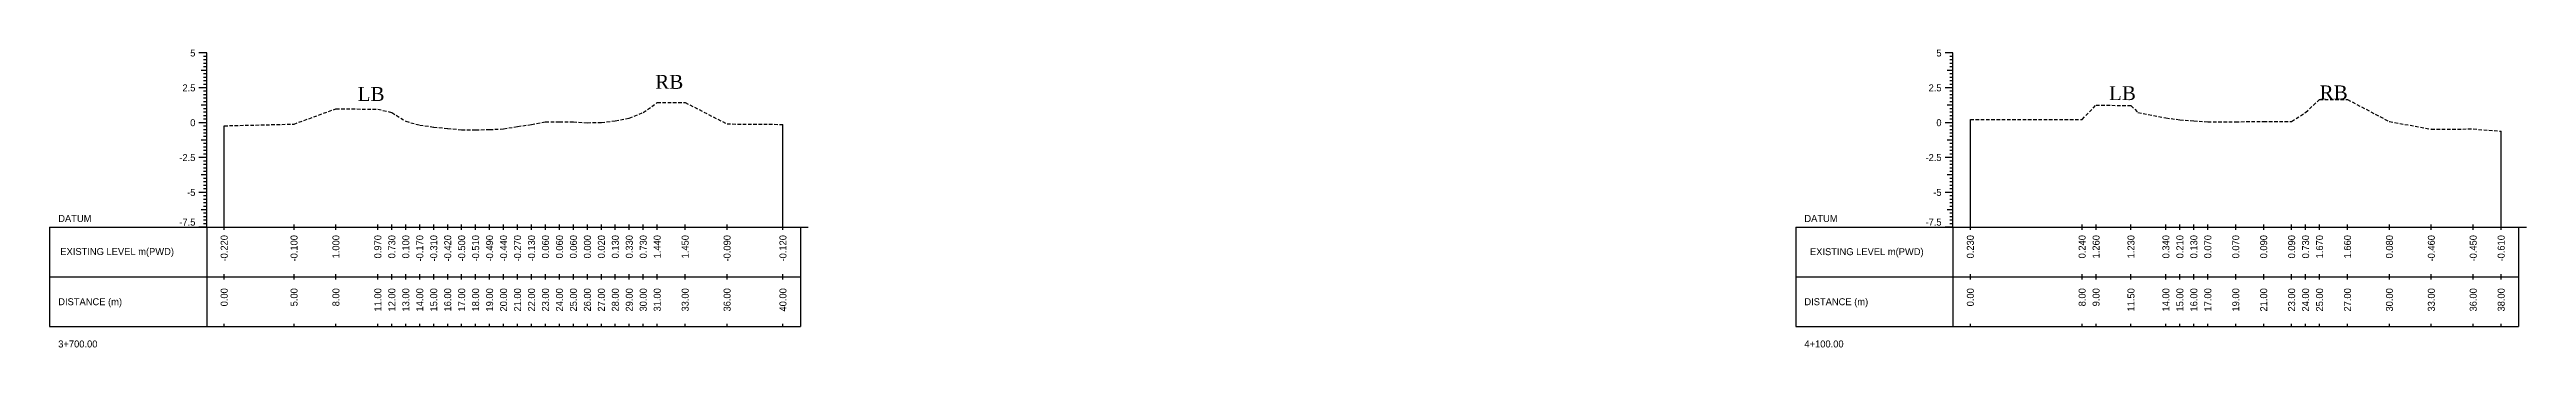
# Model space of a CAD drawing. Header units: inches. Extents: x 4752 to 6808, y -1487 to -426.
# Drawn here: x 6630.8 to 6808.1, y -1236.8 to -1215.4 of the extents above; entities that cross this region are included whole.
import ezdxf
from ezdxf.enums import TextEntityAlignment as Align

# ---------------------------------------------------------------- set-up
doc = ezdxf.new("R2010")
doc.units = ezdxf.units.IN
doc.header["$MEASUREMENT"] = 0
doc.linetypes.add('HIDDEN', pattern=[0.375, 0.25, -0.125])
doc.layers.add('CS_Drawing', color=7, linetype='Continuous')
doc.layers.add('GL', color=3, linetype='HIDDEN')
doc.styles.add('romans', font='romans.shx')

msp = doc.modelspace()

# ---------------------------------------------------------------- linework, layer by layer
at = {"layer": 'CS_Drawing'}
for p, q in [((6642.02, -1215.67), (6641.46, -1215.67)), ((6642.02, -1215.67), (6641.62, -1215.67)), ((6642.02, -1215.67), (6641.79, -1215.67)), ((6642.02, -1215.92), (6641.79, -1215.92)), ((6642.02, -1216.17), (6641.79, -1216.17)), ((6642.02, -1228.17), (6642.02, -1215.67)), ((6767.02, -1215.67), (6766.46, -1215.67)), ((6767.02, -1215.67), (6766.62, -1215.67)), ((6767.02, -1215.67), (6766.79, -1215.67)), ((6767.02, -1215.92), (6766.79, -1215.92)), ((6767.02, -1216.17), (6766.79, -1216.17)), ((6767.02, -1228.17), (6767.02, -1215.67)), ((6642.02, -1216.92), (6641.62, -1216.92)), ((6642.02, -1216.42), (6641.79, -1216.42)), ((6642.02, -1216.67), (6641.79, -1216.67)), ((6642.02, -1216.92), (6641.79, -1216.92)), ((6642.02, -1217.17), (6641.79, -1217.17)), ((6642.02, -1217.42), (6641.79, -1217.42)), ((6642.02, -1217.67), (6641.79, -1217.67)), ((6642.02, -1217.92), (6641.79, -1217.92)), ((6767.02, -1216.92), (6766.62, -1216.92)), ((6767.02, -1216.42), (6766.79, -1216.42)), ((6767.02, -1216.67), (6766.79, -1216.67)), ((6767.02, -1216.92), (6766.79, -1216.92)), ((6767.02, -1217.17), (6766.79, -1217.17)), ((6767.02, -1217.42), (6766.79, -1217.42)), ((6767.02, -1217.67), (6766.79, -1217.67)), ((6767.02, -1217.92), (6766.79, -1217.92)), ((6642.02, -1218.17), (6641.46, -1218.17)), ((6642.02, -1218.17), (6641.62, -1218.17)), ((6642.02, -1219.42), (6641.62, -1219.42)), ((6642.02, -1218.17), (6641.79, -1218.17)), ((6642.02, -1218.42), (6641.79, -1218.42)), ((6642.02, -1218.67), (6641.79, -1218.67)), ((6642.02, -1218.92), (6641.79, -1218.92)), ((6642.02, -1219.17), (6641.79, -1219.17)), ((6642.02, -1219.42), (6641.79, -1219.42)), ((6642.02, -1219.67), (6641.79, -1219.67)), ((6767.02, -1218.17), (6766.46, -1218.17)), ((6767.02, -1218.17), (6766.62, -1218.17)), ((6767.02, -1219.42), (6766.62, -1219.42)), ((6767.02, -1218.17), (6766.79, -1218.17)), ((6767.02, -1218.42), (6766.79, -1218.42)), ((6767.02, -1218.67), (6766.79, -1218.67)), ((6767.02, -1218.92), (6766.79, -1218.92)), ((6767.02, -1219.17), (6766.79, -1219.17)), ((6767.02, -1219.42), (6766.79, -1219.42)), ((6767.02, -1219.67), (6766.79, -1219.67)), ((6642.02, -1220.67), (6641.46, -1220.67)), ((6642.02, -1220.67), (6641.62, -1220.67)), ((6642.02, -1219.92), (6641.79, -1219.92)), ((6642.02, -1220.17), (6641.79, -1220.17)), ((6642.02, -1220.42), (6641.79, -1220.42)), ((6642.02, -1220.67), (6641.79, -1220.67)), ((6642.02, -1220.92), (6641.79, -1220.92)), ((6642.02, -1221.17), (6641.79, -1221.17)), ((6642.02, -1221.42), (6641.79, -1221.42)), ((6642.02, -1221.67), (6641.79, -1221.67)), ((6643.27, -1228.17), (6643.27, -1220.89)), ((6683.27, -1228.17), (6683.27, -1220.79)), ((6767.02, -1220.67), (6766.46, -1220.67)), ((6767.02, -1220.67), (6766.62, -1220.67)), ((6767.02, -1219.92), (6766.79, -1219.92)), ((6767.02, -1220.17), (6766.79, -1220.17)), ((6767.02, -1220.42), (6766.79, -1220.42)), ((6767.02, -1220.67), (6766.79, -1220.67)), ((6767.02, -1220.92), (6766.79, -1220.92)), ((6767.02, -1221.17), (6766.79, -1221.17)), ((6767.02, -1221.42), (6766.79, -1221.42)), ((6767.02, -1221.67), (6766.79, -1221.67)), ((6768.27, -1228.17), (6768.27, -1220.44)), ((6806.27, -1228.17), (6806.27, -1221.28)), ((6642.02, -1223.17), (6641.46, -1223.17)), ((6642.02, -1221.92), (6641.62, -1221.92)), ((6642.02, -1223.17), (6641.62, -1223.17)), ((6642.02, -1221.92), (6641.79, -1221.92)), ((6642.02, -1222.17), (6641.79, -1222.17)), ((6642.02, -1222.42), (6641.79, -1222.42)), ((6642.02, -1222.67), (6641.79, -1222.67)), ((6642.02, -1222.92), (6641.79, -1222.92)), ((6642.02, -1223.17), (6641.79, -1223.17)), ((6642.02, -1223.42), (6641.79, -1223.42)), ((6767.02, -1223.17), (6766.46, -1223.17)), ((6767.02, -1221.92), (6766.62, -1221.92)), ((6767.02, -1223.17), (6766.62, -1223.17)), ((6767.02, -1221.92), (6766.79, -1221.92)), ((6767.02, -1222.17), (6766.79, -1222.17)), ((6767.02, -1222.42), (6766.79, -1222.42)), ((6767.02, -1222.67), (6766.79, -1222.67)), ((6767.02, -1222.92), (6766.79, -1222.92)), ((6767.02, -1223.17), (6766.79, -1223.17)), ((6767.02, -1223.42), (6766.79, -1223.42)), ((6642.02, -1224.42), (6641.62, -1224.42)), ((6642.02, -1223.67), (6641.79, -1223.67)), ((6642.02, -1223.92), (6641.79, -1223.92)), ((6642.02, -1224.17), (6641.79, -1224.17)), ((6642.02, -1224.42), (6641.79, -1224.42)), ((6642.02, -1224.67), (6641.79, -1224.67)), ((6642.02, -1224.92), (6641.79, -1224.92)), ((6642.02, -1225.17), (6641.79, -1225.17)), ((6767.02, -1224.42), (6766.62, -1224.42)), ((6767.02, -1223.67), (6766.79, -1223.67)), ((6767.02, -1223.92), (6766.79, -1223.92)), ((6767.02, -1224.17), (6766.79, -1224.17)), ((6767.02, -1224.42), (6766.79, -1224.42)), ((6767.02, -1224.67), (6766.79, -1224.67)), ((6767.02, -1224.92), (6766.79, -1224.92)), ((6767.02, -1225.17), (6766.79, -1225.17)), ((6642.02, -1225.67), (6641.46, -1225.67)), ((6642.02, -1225.67), (6641.62, -1225.67)), ((6642.02, -1226.92), (6641.62, -1226.92)), ((6642.02, -1225.42), (6641.79, -1225.42)), ((6642.02, -1225.67), (6641.79, -1225.67)), ((6642.02, -1225.92), (6641.79, -1225.92)), ((6642.02, -1226.17), (6641.79, -1226.17)), ((6642.02, -1226.42), (6641.79, -1226.42)), ((6642.02, -1226.67), (6641.79, -1226.67)), ((6642.02, -1226.92), (6641.79, -1226.92)), ((6767.02, -1225.67), (6766.46, -1225.67)), ((6767.02, -1225.67), (6766.62, -1225.67)), ((6767.02, -1226.92), (6766.62, -1226.92)), ((6767.02, -1225.42), (6766.79, -1225.42)), ((6767.02, -1225.67), (6766.79, -1225.67)), ((6767.02, -1225.92), (6766.79, -1225.92)), ((6767.02, -1226.17), (6766.79, -1226.17)), ((6767.02, -1226.42), (6766.79, -1226.42)), ((6767.02, -1226.67), (6766.79, -1226.67)), ((6767.02, -1226.92), (6766.79, -1226.92)), ((6630.77, -1228.17), (6642.02, -1228.17)), ((6630.77, -1228.17), (6630.77, -1235.29)), ((6642.02, -1228.17), (6641.46, -1228.17)), ((6642.02, -1228.17), (6641.62, -1228.17)), ((6642.02, -1227.17), (6641.79, -1227.17)), ((6642.02, -1227.42), (6641.79, -1227.42)), ((6642.02, -1227.67), (6641.79, -1227.67)), ((6642.02, -1227.92), (6641.79, -1227.92)), ((6642.02, -1228.17), (6641.79, -1228.17)), ((6642.02, -1228.17), (6684.52, -1228.17)), ((6642.02, -1228.17), (6642.02, -1235.29)), ((6643.27, -1228.35), (6643.27, -1227.98)), ((6648.27, -1228.35), (6648.27, -1227.98)), ((6651.27, -1228.35), (6651.27, -1227.98)), ((6654.27, -1228.35), (6654.27, -1227.98)), ((6655.27, -1228.35), (6655.27, -1227.98)), ((6656.27, -1228.35), (6656.27, -1227.98)), ((6657.27, -1228.35), (6657.27, -1227.98)), ((6658.27, -1228.35), (6658.27, -1227.98)), ((6659.27, -1228.35), (6659.27, -1227.98)), ((6660.27, -1228.35), (6660.27, -1227.98)), ((6661.27, -1228.35), (6661.27, -1227.98)), ((6662.27, -1228.35), (6662.27, -1227.98)), ((6663.27, -1228.35), (6663.27, -1227.98)), ((6664.27, -1228.35), (6664.27, -1227.98)), ((6665.27, -1228.35), (6665.27, -1227.98)), ((6666.27, -1228.35), (6666.27, -1227.98)), ((6667.27, -1228.35), (6667.27, -1227.98)), ((6668.27, -1228.35), (6668.27, -1227.98)), ((6669.27, -1228.35), (6669.27, -1227.98)), ((6670.27, -1228.35), (6670.27, -1227.98)), ((6671.27, -1228.35), (6671.27, -1227.98)), ((6672.27, -1228.35), (6672.27, -1227.98)), ((6673.27, -1228.35), (6673.27, -1227.98)), ((6674.27, -1228.35), (6674.27, -1227.98)), ((6676.27, -1228.35), (6676.27, -1227.98)), ((6679.27, -1228.35), (6679.27, -1227.98)), ((6683.27, -1228.35), (6683.27, -1227.98)), ((6684.52, -1228.17), (6685.08, -1228.17)), ((6684.52, -1228.17), (6684.91, -1228.17)), ((6684.52, -1228.17), (6684.74, -1228.17)), ((6684.52, -1228.17), (6684.52, -1235.29)), ((6755.77, -1228.17), (6767.02, -1228.17)), ((6755.77, -1228.17), (6755.77, -1235.29)), ((6767.02, -1228.17), (6766.46, -1228.17)), ((6767.02, -1228.17), (6766.62, -1228.17)), ((6767.02, -1227.17), (6766.79, -1227.17)), ((6767.02, -1227.42), (6766.79, -1227.42)), ((6767.02, -1227.67), (6766.79, -1227.67)), ((6767.02, -1227.92), (6766.79, -1227.92)), ((6767.02, -1228.17), (6766.79, -1228.17)), ((6767.02, -1228.17), (6807.52, -1228.17)), ((6767.02, -1228.17), (6767.02, -1235.29)), ((6768.27, -1228.35), (6768.27, -1227.98)), ((6776.27, -1228.35), (6776.27, -1227.98)), ((6777.27, -1228.35), (6777.27, -1227.98)), ((6779.77, -1228.35), (6779.77, -1227.98)), ((6782.27, -1228.35), (6782.27, -1227.98)), ((6783.27, -1228.35), (6783.27, -1227.98)), ((6784.27, -1228.35), (6784.27, -1227.98)), ((6785.27, -1228.35), (6785.27, -1227.98)), ((6787.27, -1228.35), (6787.27, -1227.98)), ((6789.27, -1228.35), (6789.27, -1227.98)), ((6791.27, -1228.35), (6791.27, -1227.98)), ((6792.27, -1228.35), (6792.27, -1227.98)), ((6793.27, -1228.35), (6793.27, -1227.98)), ((6795.27, -1228.35), (6795.27, -1227.98)), ((6798.27, -1228.35), (6798.27, -1227.98)), ((6801.27, -1228.35), (6801.27, -1227.98)), ((6804.27, -1228.35), (6804.27, -1227.98)), ((6806.27, -1228.35), (6806.27, -1227.98)), ((6807.52, -1228.17), (6808.08, -1228.17)), ((6807.52, -1228.17), (6807.91, -1228.17)), ((6807.52, -1228.17), (6807.74, -1228.17)), ((6807.52, -1228.17), (6807.52, -1235.29)), ((6630.77, -1231.73), (6642.02, -1231.73)), ((6642.02, -1231.73), (6684.52, -1231.73)), ((6642.02, -1231.73), (6684.52, -1231.73)), ((6643.27, -1231.92), (6643.27, -1231.54)), ((6648.27, -1231.92), (6648.27, -1231.54)), ((6651.27, -1231.92), (6651.27, -1231.54)), ((6654.27, -1231.92), (6654.27, -1231.54)), ((6655.27, -1231.92), (6655.27, -1231.54)), ((6656.27, -1231.92), (6656.27, -1231.54)), ((6657.27, -1231.92), (6657.27, -1231.54)), ((6658.27, -1231.92), (6658.27, -1231.54)), ((6659.27, -1231.92), (6659.27, -1231.54)), ((6660.27, -1231.92), (6660.27, -1231.54)), ((6661.27, -1231.92), (6661.27, -1231.54)), ((6662.27, -1231.92), (6662.27, -1231.54)), ((6663.27, -1231.92), (6663.27, -1231.54)), ((6664.27, -1231.92), (6664.27, -1231.54)), ((6665.27, -1231.92), (6665.27, -1231.54)), ((6666.27, -1231.92), (6666.27, -1231.54)), ((6667.27, -1231.92), (6667.27, -1231.54)), ((6668.27, -1231.92), (6668.27, -1231.54)), ((6669.27, -1231.92), (6669.27, -1231.54)), ((6670.27, -1231.92), (6670.27, -1231.54)), ((6671.27, -1231.92), (6671.27, -1231.54)), ((6672.27, -1231.92), (6672.27, -1231.54)), ((6673.27, -1231.92), (6673.27, -1231.54)), ((6674.27, -1231.92), (6674.27, -1231.54)), ((6676.27, -1231.92), (6676.27, -1231.54)), ((6679.27, -1231.92), (6679.27, -1231.54)), ((6683.27, -1231.92), (6683.27, -1231.54)), ((6755.77, -1231.73), (6767.02, -1231.73)), ((6767.02, -1231.73), (6807.52, -1231.73)), ((6767.02, -1231.73), (6807.52, -1231.73)), ((6768.27, -1231.92), (6768.27, -1231.54)), ((6776.27, -1231.92), (6776.27, -1231.54)), ((6777.27, -1231.92), (6777.27, -1231.54)), ((6779.77, -1231.92), (6779.77, -1231.54)), ((6782.27, -1231.92), (6782.27, -1231.54)), ((6783.27, -1231.92), (6783.27, -1231.54)), ((6784.27, -1231.92), (6784.27, -1231.54)), ((6785.27, -1231.92), (6785.27, -1231.54)), ((6787.27, -1231.92), (6787.27, -1231.54)), ((6789.27, -1231.92), (6789.27, -1231.54)), ((6791.27, -1231.92), (6791.27, -1231.54)), ((6792.27, -1231.92), (6792.27, -1231.54)), ((6793.27, -1231.92), (6793.27, -1231.54)), ((6795.27, -1231.92), (6795.27, -1231.54)), ((6798.27, -1231.92), (6798.27, -1231.54)), ((6801.27, -1231.92), (6801.27, -1231.54)), ((6804.27, -1231.92), (6804.27, -1231.54)), ((6806.27, -1231.92), (6806.27, -1231.54)), ((6630.77, -1235.29), (6642.02, -1235.29)), ((6642.02, -1235.29), (6684.52, -1235.29)), ((6643.27, -1235.29), (6643.27, -1235.1)), ((6648.27, -1235.29), (6648.27, -1235.1)), ((6651.27, -1235.29), (6651.27, -1235.1)), ((6654.27, -1235.29), (6654.27, -1235.1)), ((6655.27, -1235.29), (6655.27, -1235.1)), ((6656.27, -1235.29), (6656.27, -1235.1)), ((6657.27, -1235.29), (6657.27, -1235.1)), ((6658.27, -1235.29), (6658.27, -1235.1)), ((6659.27, -1235.29), (6659.27, -1235.1)), ((6660.27, -1235.29), (6660.27, -1235.1)), ((6661.27, -1235.29), (6661.27, -1235.1)), ((6662.27, -1235.29), (6662.27, -1235.1)), ((6663.27, -1235.29), (6663.27, -1235.1)), ((6664.27, -1235.29), (6664.27, -1235.1)), ((6665.27, -1235.29), (6665.27, -1235.1)), ((6666.27, -1235.29), (6666.27, -1235.1)), ((6667.27, -1235.29), (6667.27, -1235.1)), ((6668.27, -1235.29), (6668.27, -1235.1)), ((6669.27, -1235.29), (6669.27, -1235.1)), ((6670.27, -1235.29), (6670.27, -1235.1)), ((6671.27, -1235.29), (6671.27, -1235.1)), ((6672.27, -1235.29), (6672.27, -1235.1)), ((6673.27, -1235.29), (6673.27, -1235.1)), ((6674.27, -1235.29), (6674.27, -1235.1)), ((6676.27, -1235.29), (6676.27, -1235.1)), ((6679.27, -1235.29), (6679.27, -1235.1)), ((6683.27, -1235.29), (6683.27, -1235.1)), ((6755.77, -1235.29), (6767.02, -1235.29)), ((6767.02, -1235.29), (6807.52, -1235.29)), ((6768.27, -1235.29), (6768.27, -1235.1)), ((6776.27, -1235.29), (6776.27, -1235.1)), ((6777.27, -1235.29), (6777.27, -1235.1)), ((6779.77, -1235.29), (6779.77, -1235.1)), ((6782.27, -1235.29), (6782.27, -1235.1)), ((6783.27, -1235.29), (6783.27, -1235.1)), ((6784.27, -1235.29), (6784.27, -1235.1)), ((6785.27, -1235.29), (6785.27, -1235.1)), ((6787.27, -1235.29), (6787.27, -1235.1)), ((6789.27, -1235.29), (6789.27, -1235.1)), ((6791.27, -1235.29), (6791.27, -1235.1)), ((6792.27, -1235.29), (6792.27, -1235.1)), ((6793.27, -1235.29), (6793.27, -1235.1)), ((6795.27, -1235.29), (6795.27, -1235.1)), ((6798.27, -1235.29), (6798.27, -1235.1)), ((6801.27, -1235.29), (6801.27, -1235.1)), ((6804.27, -1235.29), (6804.27, -1235.1)), ((6806.27, -1235.29), (6806.27, -1235.1))]:
    msp.add_line(p, q, dxfattribs=at)
at = {"layer": 'GL'}
for points in [[(6643.27, -1220.89), (6648.27, -1220.77), (6651.27, -1219.67), (6654.27, -1219.7), (6655.27, -1219.94), (6656.27, -1220.57), (6657.27, -1220.84), (6658.27, -1220.98), (6659.27, -1221.09), (6660.27, -1221.17), (6661.27, -1221.18), (6662.27, -1221.16), (6663.27, -1221.11), (6664.27, -1220.94), (6665.27, -1220.8), (6666.27, -1220.61), (6667.27, -1220.61), (6668.27, -1220.61), (6669.27, -1220.67), (6670.27, -1220.65), (6671.27, -1220.54), (6672.27, -1220.34), (6673.27, -1219.94), (6674.27, -1219.23), (6676.27, -1219.22), (6679.27, -1220.76), (6683.27, -1220.79)], [(6768.27, -1220.44), (6776.27, -1220.43), (6777.27, -1219.41), (6779.77, -1219.44), (6780.27, -1219.94), (6782.27, -1220.33), (6783.27, -1220.46), (6784.27, -1220.54), (6785.27, -1220.6), (6787.27, -1220.6), (6789.27, -1220.58), (6791.27, -1220.58), (6792.27, -1219.94), (6793.27, -1219), (6795.27, -1219.01), (6798.27, -1220.59), (6801.27, -1221.13), (6804.27, -1221.12), (6806.27, -1221.28), (6806.27, -1221.28)]]:
    msp.add_lwpolyline(points, dxfattribs=at)

# ---------------------------------------------------------------- texts
at = {"char_height": 1, "width": 325.847, "attachment_point": 1, "style": 'romans'}
for s, insert in [('{\\fTimes New Roman|b0|i0|c0|p18;LB}', (6652.82, -1218.11)), ('\\pi-1,l1;{\\fTimes New Roman|b0|i0|c0|p18;RB}', (6674.12, -1217.24)), ('{\\fTimes New Roman|b0|i0|c0|p18;LB}', (6778.19, -1218.05)), ('\\pi-1,l1;{\\fTimes New Roman|b0|i0|c0|p18;RB}', (6793.27, -1218))]:
    msp.add_mtext(s, dxfattribs=dict(at, insert=insert))
at = {"layer": 'CS_Drawing'}
for s, p in [('5', (6641.21, -1215.67)), ('5', (6766.21, -1215.67)), ('2.5', (6641.21, -1218.17)), ('2.5', (6766.21, -1218.17)), ('0', (6641.21, -1220.67)), ('0', (6766.21, -1220.67)), ('-2.5', (6641.21, -1223.17)), ('-2.5', (6766.21, -1223.17)), ('-5', (6641.21, -1225.67)), ('-5', (6766.21, -1225.67))]:
    msp.add_text(s, height=0.5, dxfattribs=at).set_placement(p, align=Align.MIDDLE_RIGHT)
for s, p in [('DATUM', (6631.39, -1227.54)), ('DATUM', (6756.39, -1227.54)), ('EXISTING LEVEL m(PWD)', (6631.54, -1229.91)), ('EXISTING LEVEL m(PWD)', (6756.79, -1229.92)), ('DISTANCE (m)', (6631.39, -1233.51)), ('DISTANCE (m)', (6756.39, -1233.51)), ('3+700.00', (6631.39, -1236.54)), ('4+100.00', (6756.39, -1236.54))]:
    msp.add_text(s, height=0.5, dxfattribs=at).set_placement(p, align=Align.MIDDLE_LEFT)
for p in [(6641.21, -1228.05), (6766.21, -1228.05)]:
    msp.add_text('-7.5', height=0.5, dxfattribs=at).set_placement(p, align=Align.RIGHT)
for s, p in [('-0.220', (6643.27, -1228.73)), ('-0.100', (6648.27, -1228.73)), ('1.000', (6651.27, -1228.73)), ('0.970', (6654.27, -1228.73)), ('0.730', (6655.27, -1228.73)), ('0.100', (6656.27, -1228.73)), ('-0.170', (6657.27, -1228.73)), ('-0.310', (6658.27, -1228.73)), ('-0.420', (6659.27, -1228.73)), ('-0.500', (6660.27, -1228.73)), ('-0.510', (6661.27, -1228.73)), ('-0.490', (6662.27, -1228.73)), ('-0.440', (6663.27, -1228.73)), ('-0.270', (6664.27, -1228.73)), ('-0.130', (6665.27, -1228.73)), ('0.060', (6666.27, -1228.73)), ('0.060', (6667.27, -1228.73)), ('0.060', (6668.27, -1228.73)), ('0.000', (6669.27, -1228.73)), ('0.020', (6670.27, -1228.73)), ('0.130', (6671.27, -1228.73)), ('0.330', (6672.27, -1228.73)), ('0.730', (6673.27, -1228.73)), ('1.440', (6674.27, -1228.73)), ('1.450', (6676.27, -1228.73)), ('-0.090', (6679.27, -1228.73)), ('-0.120', (6683.27, -1228.73)), ('0.230', (6768.27, -1228.73)), ('0.240', (6776.27, -1228.73)), ('1.260', (6777.27, -1228.73)), ('1.230', (6779.77, -1228.73)), ('0.340', (6782.27, -1228.73)), ('0.210', (6783.27, -1228.73)), ('0.130', (6784.27, -1228.73)), ('0.070', (6785.27, -1228.73)), ('0.070', (6787.27, -1228.73)), ('0.090', (6789.27, -1228.73)), ('0.090', (6791.27, -1228.73)), ('0.730', (6792.27, -1228.73)), ('1.670', (6793.27, -1228.73)), ('1.660', (6795.27, -1228.73)), ('0.080', (6798.27, -1228.73)), ('-0.460', (6801.27, -1228.73)), ('-0.450', (6804.27, -1228.73)), ('-0.610', (6806.27, -1228.73)), ('0.00', (6643.27, -1232.54)), ('5.00', (6648.27, -1232.54)), ('8.00', (6651.27, -1232.54)), ('11.00', (6654.27, -1232.54)), ('12.00', (6655.27, -1232.54)), ('13.00', (6656.27, -1232.54)), ('14.00', (6657.27, -1232.54)), ('15.00', (6658.27, -1232.54)), ('16.00', (6659.27, -1232.54)), ('17.00', (6660.27, -1232.54)), ('18.00', (6661.27, -1232.54)), ('19.00', (6662.27, -1232.54)), ('20.00', (6663.27, -1232.54)), ('21.00', (6664.27, -1232.54)), ('22.00', (6665.27, -1232.54)), ('23.00', (6666.27, -1232.54)), ('24.00', (6667.27, -1232.54)), ('25.00', (6668.27, -1232.54)), ('26.00', (6669.27, -1232.54)), ('27.00', (6670.27, -1232.54)), ('28.00', (6671.27, -1232.54)), ('29.00', (6672.27, -1232.54)), ('30.00', (6673.27, -1232.54)), ('31.00', (6674.27, -1232.54)), ('33.00', (6676.27, -1232.54)), ('36.00', (6679.27, -1232.54)), ('40.00', (6683.27, -1232.54)), ('0.00', (6768.27, -1232.54)), ('8.00', (6776.27, -1232.54)), ('9.00', (6777.27, -1232.54)), ('11.50', (6779.77, -1232.54)), ('14.00', (6782.27, -1232.54)), ('15.00', (6783.27, -1232.54)), ('16.00', (6784.27, -1232.54)), ('17.00', (6785.27, -1232.54)), ('19.00', (6787.27, -1232.54)), ('21.00', (6789.27, -1232.54)), ('23.00', (6791.27, -1232.54)), ('24.00', (6792.27, -1232.54)), ('25.00', (6793.27, -1232.54)), ('27.00', (6795.27, -1232.54)), ('30.00', (6798.27, -1232.54)), ('33.00', (6801.27, -1232.54)), ('36.00', (6804.27, -1232.54)), ('38.00', (6806.27, -1232.54))]:
    msp.add_text(s, height=0.5, rotation=90, dxfattribs=at).set_placement(p, align=Align.MIDDLE_RIGHT)

doc.saveas('drawing.dxf')
